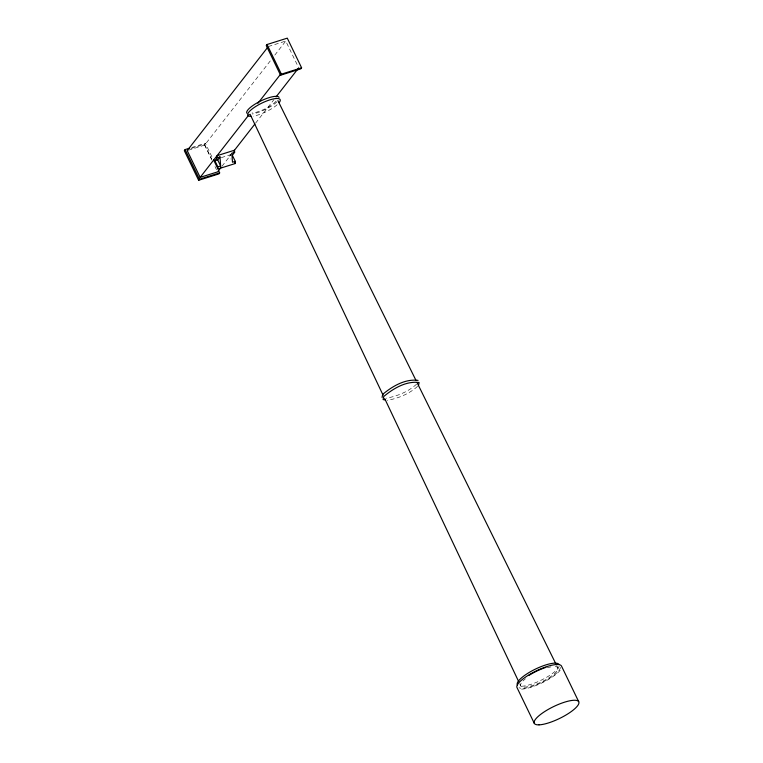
<?xml version="1.0" encoding="UTF-8"?>
<svg xmlns="http://www.w3.org/2000/svg" width="763" height="763" viewBox="0 0 763 763"><rect width="100%" height="100%" fill="white"/><g stroke="black" fill="none" stroke-linecap="round" stroke-linejoin="round"><path stroke-width="0.57" stroke-dasharray="3.81 2.86" d="M191.046 148.508L204.532 144.264L205.342 143.225L212.505 158.055M188.289 150.235L204.637 145.094L271.142 59.8M274.794 55.117L285.763 41.059L298.714 67.85M231.847 153.21L229.549 156.157L231.017 159.2M221.976 166.267L230.741 155.013M255.586 123.148L273.86 99.715M416.55 384.199C408.205 391.791 397.256 396.207 386.259 398.21M417.58 386.345C409.245 393.937 398.296 398.343 387.289 400.356M268.328 46.543L285.763 41.059M191.856 147.469L205.342 143.225M221.299 157.636L231.103 154.546M556.713 665.594L557.772 667.73M204.532 144.264L211.694 159.095M204.637 145.094L211.885 160.096M214.994 166.525L216.549 169.739M519.717 683.772L520.738 685.927M560.176 670.248A24.721 6.648 -25.8 0 1 540.366 683.648A24.721 6.648 -25.8 0 1 519.241 688.96M277.141 104.75A17.95 4.826 -25.8 0 1 253.23 116.148M276.912 101.861A17.95 4.826 -25.8 0 1 252.2 114.011M560.309 667.367A23.195 6.238 -25.8 0 1 542.474 682.198A23.195 6.238 -25.8 0 1 519.021 687.663M559.155 666.194A23.195 6.238 -25.8 0 1 541.444 680.052A23.195 6.238 -25.8 0 1 518.945 685.956M555.245 666.585A20.639 5.551 -25.8 0 1 540.929 682.179A20.639 5.551 -25.8 0 1 521.787 682.322M522.97 680.987A20.639 5.551 -25.8 0 1 525.488 678.746M547.281 667.768A20.639 5.551 -25.8 0 1 551.973 666.728M276.053 101.145A15.479 4.158 -25.8 0 1 252 112.972"/><path stroke-width="1.14" d="M382.072 397.428L382.702 394.366C392.277 386.307 405.22 378.658 418.067 380.384M418.467 385.592L419.097 382.521C406.25 380.794 393.307 388.453 383.741 396.512L383.102 399.574L385.201 399.965M189.606 148.175L185.113 149.586L184.303 150.626L198.638 180.278L218.857 173.916L219.668 172.877L218.647 170.759M267.05 44.512L266.239 45.551L280.574 75.203L300.794 68.842L301.604 67.802L287.279 38.15L267.05 44.512L281.385 74.164L280.574 75.203M267.594 47.478L187.202 150.578L200.154 177.369L217.589 171.885L221.241 167.202M200.154 177.369L249.119 114.574M257.884 103.329L280.546 74.269M198.638 180.278L199.448 179.238L219.668 172.877M217.837 166.839L214.899 160.764L217.197 157.817L219.992 156.94L220.631 165.962L217.837 166.839L217.989 168.957L235.424 163.482L235.271 161.355L232.343 155.28L234.642 152.333L234.489 150.216L217.054 155.7L217.197 157.817M214.899 160.764L217.693 159.887L219.992 156.94M233.669 151.265L254.861 124.083M276.053 96.901L297.98 68.784M281.385 74.164L301.604 67.802M234.642 152.333L231.847 153.21L232.486 162.233L235.271 161.355M277.894 100.582L415.988 380.413M417.037 382.549L556.189 664.525M578.697 701.645L561.425 665.927A24.721 6.648 -25.8 0 0 535.817 671.106A24.721 6.648 -25.8 0 0 517.076 687.73L534.348 723.448M234.46 161.489L235.424 163.482M217.693 159.887L220.631 165.962M213.669 160.03L217.989 168.957M185.113 149.586L199.448 179.238M250.083 114.25L383.112 395.244M384.647 398.477L518.697 681.626M251.285 116.348A17.95 4.826 -25.8 0 1 261.49 103.263A17.95 4.826 -25.8 0 1 279.182 102.633M246.85 113.191A17.95 4.826 -25.8 0 1 260.46 101.117A17.95 4.826 -25.8 0 1 279.058 97.349M517.4 684.916A23.195 6.238 -25.8 0 1 534.997 669.313A23.195 6.238 -25.8 0 1 559.031 664.459M528.749 675.503A23.195 6.238 -25.8 0 1 536.027 671.459M537.085 670.944A23.195 6.238 -25.8 0 1 545.86 667.387M539.031 724.85A24.721 6.648 -25.8 0 0 577.448 705.966A24.721 6.648 -25.8 0 0 553.089 706.834A24.721 6.648 -25.8 0 0 539.031 724.85"/></g></svg>
